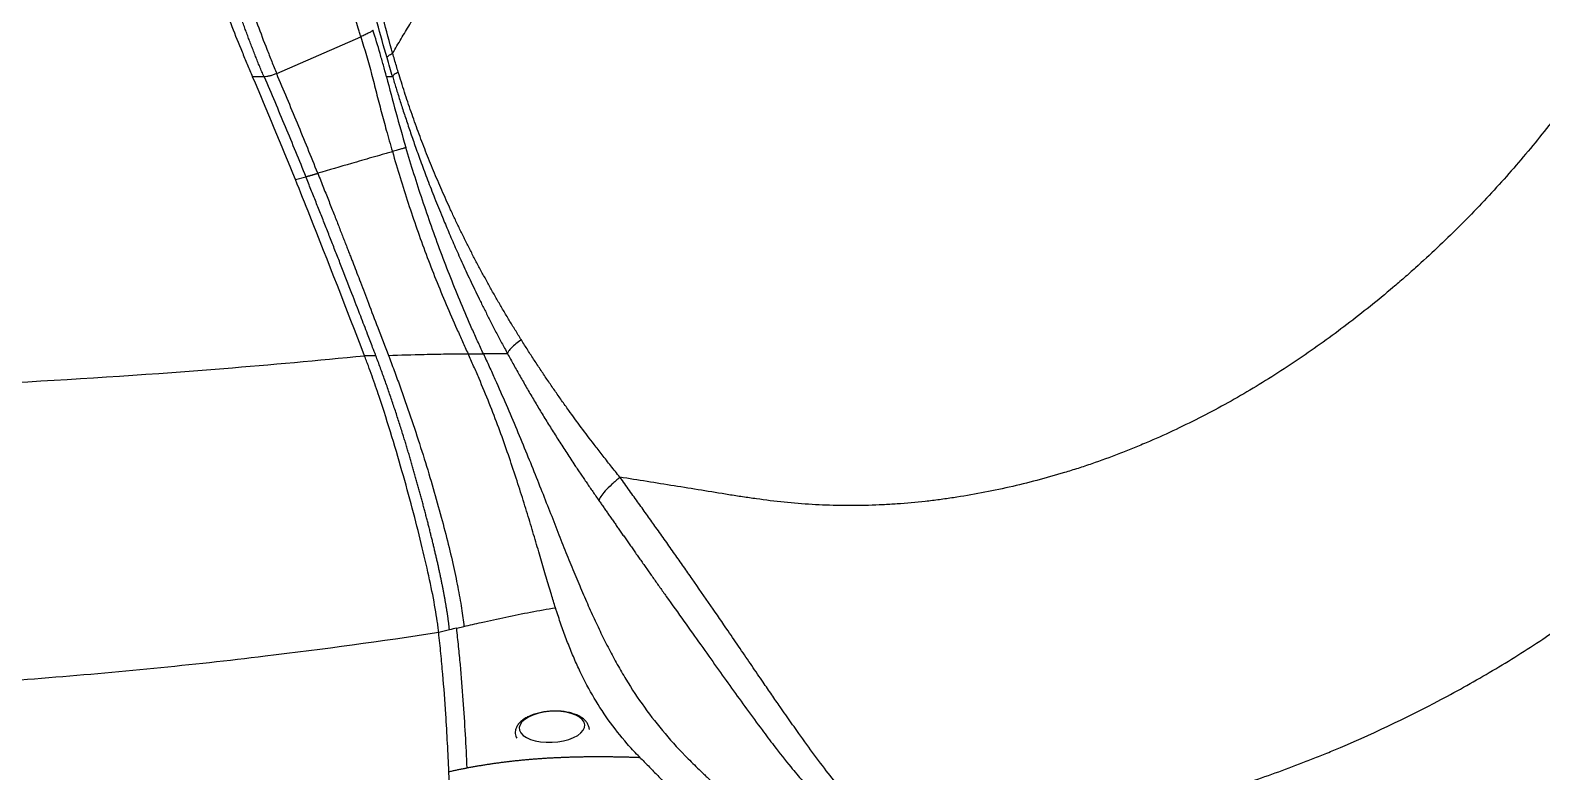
# Model space of a CAD drawing. Extents: x 398 to 508, y 623 to 782.
# Drawn here: x 468.69 to 489.03, y 658.72 to 668.69 of the extents above; entities that cross this region are included whole.
import ezdxf

# ---------------------------------------------------------------- set-up
doc = ezdxf.new("R2010")
doc.units = 0
doc.header["$MEASUREMENT"] = 0
doc.layers.add('GEOMETRY', color=2, linetype='Continuous', lineweight=25)

msp = doc.modelspace()

# ---------------------------------------------------------------- linework, layer by layer
at = {"layer": 'GEOMETRY'}
for p, q in [((472.006, 668.107), (473.138, 668.602)), ((471.836, 668.064), (471.682, 668.064)), ((472.258, 666.682), (472.398, 666.72)), ((473.34, 664.314), (473.188, 664.314)), ((475.112, 664.34), (474.787, 664.34)), ((474.428, 660.651), (474.525, 660.674)), ((475.215, 659.237), (475.215, 659.233)), ((475.215, 659.233), (475.215, 659.231))]:
    msp.add_line(p, q, dxfattribs=at)
at = {"layer": 'GEOMETRY', "flags": 128}
msp.add_lwpolyline([(475.392, 659.455), (475.343, 659.424), (475.305, 659.39), (475.281, 659.353), (475.27, 659.316), (475.274, 659.279), (475.291, 659.243), (475.322, 659.21), (475.366, 659.181), (475.42, 659.156), (475.484, 659.136), (475.556, 659.123), (475.632, 659.116), (475.711, 659.116), (475.789, 659.123), (475.866, 659.136), (475.937, 659.155), (476.001, 659.18), (476.056, 659.209), (476.099, 659.242), (476.13, 659.278), (476.148, 659.315), (476.152, 659.352), (476.141, 659.389), (476.117, 659.423), (476.079, 659.455), (476.03, 659.482), (475.97, 659.504), (475.902, 659.52), (475.828, 659.53), (475.751, 659.534), (475.672, 659.531), (475.594, 659.521), (475.52, 659.504), (475.452, 659.482), (475.392, 659.455)], dxfattribs=at)
at = {"layer": 'GEOMETRY'}
msp.add_arc((475.34, 659.242), 0.125, 183.9556, 215.1187, dxfattribs=at)
for points, knots in [([(491.437, 677.326), (491.483, 676.836), (491.531, 676.343), (491.595, 675.722), (491.608, 675.598), (491.628, 675.411), (491.638, 675.318), (491.648, 675.224), (491.653, 675.178), (491.655, 675.162), (491.658, 675.131), (491.66, 675.115), (491.685, 674.849), (491.698, 674.598), (491.7, 674.219), (491.698, 674.092), (491.692, 673.902), (491.689, 673.838), (491.682, 673.711), (491.677, 673.647), (491.663, 673.455), (491.65, 673.328), (491.628, 673.138), (491.62, 673.075), (491.603, 672.949), (491.594, 672.886), (491.544, 672.571), (491.495, 672.321), (491.38, 671.824), (491.313, 671.577), (491.199, 671.209), (491.159, 671.087), (491.095, 670.904), (491.073, 670.843), (491.028, 670.721), (491.005, 670.661), (490.933, 670.479), (490.884, 670.358), (490.805, 670.177), (490.779, 670.117), (490.725, 669.998), (490.697, 669.938), (490.557, 669.641), (490.436, 669.408), (490.244, 669.062), (490.178, 668.948), (490.042, 668.721), (489.972, 668.609), (489.828, 668.386), (489.754, 668.275), (489.605, 668.057), (489.528, 667.949), (489.295, 667.628), (489.134, 667.419), (488.801, 667.01), (488.63, 666.81), (488.276, 666.419), (488.093, 666.227), (487.718, 665.854), (487.525, 665.672), (487.277, 665.449), (487.227, 665.405), (487.126, 665.317), (487.075, 665.274), (486.923, 665.144), (486.82, 665.06), (486.51, 664.811), (486.3, 664.651), (485.873, 664.344), (485.656, 664.197), (485.214, 663.916), (484.99, 663.783), (484.532, 663.531), (484.299, 663.413), (483.943, 663.247), (483.824, 663.193), (483.642, 663.116), (483.582, 663.091), (483.46, 663.042), (483.399, 663.018), (483.217, 662.948), (483.095, 662.903), (482.911, 662.84), (482.85, 662.819), (482.727, 662.78), (482.665, 662.761), (482.481, 662.705), (482.357, 662.67), (482.11, 662.605), (481.986, 662.574), (481.613, 662.49), (481.363, 662.442), (481.049, 662.395), (480.986, 662.386), (480.86, 662.37), (480.796, 662.362), (480.607, 662.341), (480.48, 662.33), (480.289, 662.316), (480.225, 662.313), (480.098, 662.306), (480.034, 662.304), (479.842, 662.298), (479.715, 662.298), (479.334, 662.303), (479.083, 662.318), (478.709, 662.356), (478.584, 662.372), (478.399, 662.398), (478.337, 662.407), (478.213, 662.425), (478.152, 662.435), (477.967, 662.464), (477.844, 662.484), (477.599, 662.524), (477.476, 662.544), (477.11, 662.603), (476.867, 662.642), (476.624, 662.68)], [0, 0, 0, 0, 0.0625, 0.0625, 0.078125, 0.078125, 0.085938, 0.089844, 0.089844, 0.091797, 0.091797, 0.09375, 0.09375, 0.125, 0.125, 0.140625, 0.140625, 0.148438, 0.148438, 0.15625, 0.15625, 0.171875, 0.171875, 0.179688, 0.179688, 0.1875, 0.1875, 0.21875, 0.21875, 0.25, 0.25, 0.265625, 0.265625, 0.273438, 0.273438, 0.28125, 0.28125, 0.296875, 0.296875, 0.304688, 0.304688, 0.3125, 0.3125, 0.34375, 0.34375, 0.359375, 0.359375, 0.375, 0.375, 0.390625, 0.390625, 0.40625, 0.40625, 0.4375, 0.4375, 0.46875, 0.46875, 0.5, 0.5, 0.53125, 0.53125, 0.539063, 0.539063, 0.546875, 0.546875, 0.5625, 0.5625, 0.59375, 0.59375, 0.625, 0.625, 0.65625, 0.65625, 0.6875, 0.6875, 0.703125, 0.703125, 0.710938, 0.710938, 0.71875, 0.71875, 0.734375, 0.734375, 0.742188, 0.742188, 0.75, 0.75, 0.765625, 0.765625, 0.78125, 0.78125, 0.8125, 0.8125, 0.820313, 0.820313, 0.828125, 0.828125, 0.84375, 0.84375, 0.851563, 0.851563, 0.859375, 0.859375, 0.875, 0.875, 0.90625, 0.90625, 0.921875, 0.921875, 0.929688, 0.929688, 0.9375, 0.9375, 0.953125, 0.953125, 0.96875, 0.96875, 1, 1, 1, 1]), ([(480.159, 657.887), (480.418, 657.871), (480.677, 657.864), (481.002, 657.866), (481.067, 657.867), (481.197, 657.87), (481.262, 657.872), (481.457, 657.879), (481.587, 657.886), (482.232, 657.93), (482.742, 657.997), (483.498, 658.142), (483.749, 658.197), (484.06, 658.276), (484.123, 658.293), (484.247, 658.326), (484.309, 658.343), (484.495, 658.396), (484.619, 658.432), (484.992, 658.547), (485.24, 658.631), (485.611, 658.766), (485.735, 658.812), (485.921, 658.885), (485.983, 658.909), (486.106, 658.959), (486.168, 658.984), (486.72, 659.215), (487.2, 659.442), (487.786, 659.753), (487.903, 659.816), (488.134, 659.946), (488.25, 660.012), (488.479, 660.147), (488.592, 660.216), (488.818, 660.358), (488.93, 660.43), (489.485, 660.798), (489.916, 661.117), (490.437, 661.545), (490.541, 661.632), (490.745, 661.809), (490.846, 661.899), (491.145, 662.17), (491.338, 662.356), (491.904, 662.926), (492.261, 663.323), (492.934, 664.151), (493.25, 664.583), (493.618, 665.145), (493.69, 665.258), (493.797, 665.431), (493.832, 665.488), (493.901, 665.604), (493.935, 665.662), (494.037, 665.837), (494.104, 665.954), (494.234, 666.19), (494.297, 666.308), (494.483, 666.665), (494.601, 666.905), (494.77, 667.268), (494.825, 667.389), (494.905, 667.573), (494.932, 667.634), (494.983, 667.757), (495.009, 667.818), (495.236, 668.373), (495.411, 668.867), (495.598, 669.486), (495.634, 669.61), (495.685, 669.797), (495.701, 669.859), (495.734, 669.983), (495.749, 670.045), (495.826, 670.357), (495.88, 670.609), (495.972, 671.114), (496.011, 671.368), (496.058, 671.753), (496.071, 671.881), (496.089, 672.075), (496.094, 672.139), (496.104, 672.269), (496.108, 672.334), (496.142, 672.917), (496.141, 673.436), (496.105, 673.954)], [0, 0, 0, 0, 0.03125, 0.03125, 0.039063, 0.039063, 0.046875, 0.046875, 0.0625, 0.0625, 0.125, 0.125, 0.15625, 0.15625, 0.164063, 0.164063, 0.171875, 0.171875, 0.1875, 0.1875, 0.21875, 0.21875, 0.234375, 0.234375, 0.242188, 0.242188, 0.25, 0.25, 0.3125, 0.3125, 0.328125, 0.328125, 0.34375, 0.34375, 0.359375, 0.359375, 0.375, 0.375, 0.4375, 0.4375, 0.453125, 0.453125, 0.46875, 0.46875, 0.5, 0.5, 0.5625, 0.5625, 0.625, 0.625, 0.640625, 0.640625, 0.648438, 0.648438, 0.65625, 0.65625, 0.671875, 0.671875, 0.6875, 0.6875, 0.71875, 0.71875, 0.734375, 0.734375, 0.742188, 0.742188, 0.75, 0.75, 0.8125, 0.8125, 0.828125, 0.828125, 0.835938, 0.835938, 0.84375, 0.84375, 0.875, 0.875, 0.90625, 0.90625, 0.921875, 0.921875, 0.929688, 0.929688, 0.9375, 0.9375, 1, 1, 1, 1]), ([(471.836, 668.064), (471.831, 668.075), (471.821, 668.098), (471.806, 668.132), (471.792, 668.166), (471.778, 668.201), (471.763, 668.235), (471.749, 668.27), (471.735, 668.304), (471.722, 668.338), (471.708, 668.373), (471.695, 668.407), (471.681, 668.442), (471.668, 668.476), (471.655, 668.511), (471.642, 668.546), (471.629, 668.58), (471.616, 668.615), (471.603, 668.649), (471.59, 668.684), (471.578, 668.719), (471.565, 668.753), (471.553, 668.788), (471.54, 668.822), (471.528, 668.857), (471.516, 668.892), (471.504, 668.926), (471.492, 668.961), (471.48, 668.996), (471.468, 669.03), (471.456, 669.065), (471.444, 669.1), (471.432, 669.134), (471.42, 669.169), (471.408, 669.204), (471.397, 669.239), (471.385, 669.273), (471.373, 669.308), (471.362, 669.343), (471.35, 669.378), (471.339, 669.412), (471.327, 669.447), (471.316, 669.482), (471.304, 669.517), (471.293, 669.552), (471.282, 669.587), (471.271, 669.621), (471.259, 669.656), (471.248, 669.691), (471.237, 669.726), (471.226, 669.761), (471.214, 669.796), (471.203, 669.831), (471.192, 669.866), (471.181, 669.901), (471.17, 669.936), (471.159, 669.971), (471.148, 670.006), (471.137, 670.041), (471.108, 670.135), (471.06, 670.288), (470.994, 670.501), (470.928, 670.715), (470.874, 670.891), (470.831, 671.029), (470.799, 671.13), (470.768, 671.23), (470.737, 671.331), (470.706, 671.432), (470.674, 671.533), (470.644, 671.634), (470.613, 671.735), (470.582, 671.836), (470.552, 671.936), (470.522, 672.035), (470.485, 672.157), (470.441, 672.3), (470.393, 672.457), (470.349, 672.601), (470.312, 672.725), (470.283, 672.824), (470.267, 672.879), (470.258, 672.908), (470.253, 672.922), (470.249, 672.934), (470.246, 672.945), (470.242, 672.953), (470.24, 672.96), (470.238, 672.964), (470.237, 672.966)], [0, 0, 0, 0, 0.006469, 0.012937, 0.019404, 0.025872, 0.032338, 0.038805, 0.045271, 0.051738, 0.058204, 0.064671, 0.071137, 0.077603, 0.08407, 0.090537, 0.097004, 0.103471, 0.109938, 0.116405, 0.122872, 0.129339, 0.135806, 0.142273, 0.14874, 0.155207, 0.161673, 0.16814, 0.174607, 0.181074, 0.187541, 0.194008, 0.200475, 0.206941, 0.213408, 0.219875, 0.226342, 0.232809, 0.239277, 0.245744, 0.252211, 0.258678, 0.265146, 0.271613, 0.278081, 0.284548, 0.291016, 0.297483, 0.30395, 0.310418, 0.316885, 0.323352, 0.329819, 0.336286, 0.342753, 0.34922, 0.355687, 0.362154, 0.368621, 0.375088, 0.414158, 0.453228, 0.492295, 0.531363, 0.549599, 0.567829, 0.58606, 0.604294, 0.622532, 0.640771, 0.65901, 0.677245, 0.695477, 0.713705, 0.731931, 0.750156, 0.781391, 0.812623, 0.843847, 0.87505, 0.906253, 0.937491, 0.946423, 0.955353, 0.964283, 0.973211, 0.982139, 0.991068, 1, 1, 1, 1]), ([(470.383, 672.885), (470.386, 672.879), (470.393, 672.862), (470.41, 672.818), (470.432, 672.751), (470.462, 672.658), (470.499, 672.542), (470.541, 672.405), (470.588, 672.254), (470.638, 672.094), (470.69, 671.929), (470.743, 671.762), (470.796, 671.593), (470.868, 671.367), (470.958, 671.085), (471.066, 670.748), (471.176, 670.413), (471.286, 670.08), (471.398, 669.749), (471.512, 669.419), (471.628, 669.09), (471.748, 668.762), (471.852, 668.489), (471.939, 668.27), (471.983, 668.161), (472.006, 668.107)], [0, 0, 0, 0, 0.03125, 0.0625, 0.09375, 0.125, 0.15625, 0.1875, 0.21875, 0.25, 0.28125, 0.3125, 0.34375, 0.375, 0.4375, 0.5, 0.5625, 0.625, 0.6875, 0.75, 0.8125, 0.875, 0.9375, 0.96875, 1, 1, 1, 1]), ([(473.138, 668.602), (473.132, 668.621), (473.12, 668.66), (473.096, 668.739), (473.054, 668.876), (472.971, 669.151), (472.854, 669.544), (472.741, 669.937), (472.652, 670.25), (472.587, 670.484), (472.523, 670.715), (472.46, 670.942), (472.41, 671.125), (472.372, 671.264), (472.345, 671.363), (472.319, 671.456), (472.296, 671.541), (472.275, 671.617), (472.257, 671.681), (472.242, 671.733), (472.226, 671.786), (472.218, 671.808), (472.215, 671.815)], [0, 0, 0, 0, 0.015625, 0.03125, 0.0625, 0.125, 0.25, 0.375, 0.4375, 0.5, 0.5625, 0.625, 0.6875, 0.71875, 0.75, 0.78125, 0.8125, 0.84375, 0.875, 0.90625, 0.9375, 1, 1, 1, 1]), ([(473.492, 668.318), (473.446, 668.474), (473.357, 668.789), (473.253, 669.193), (473.174, 669.521), (473.117, 669.769), (473.062, 670.02), (473.008, 670.272), (472.957, 670.524), (472.908, 670.774), (472.87, 670.978), (472.841, 671.134), (472.82, 671.247), (472.8, 671.352), (472.782, 671.449), (472.766, 671.534), (472.752, 671.607), (472.74, 671.665), (472.73, 671.709), (472.722, 671.74), (472.717, 671.752), (472.715, 671.756)], [0, 0, 0, 0, 0.125, 0.25, 0.3125, 0.375, 0.4375, 0.5, 0.5625, 0.625, 0.6875, 0.71875, 0.75, 0.78125, 0.8125, 0.84375, 0.875, 0.90625, 0.9375, 0.96875, 1, 1, 1, 1]), ([(473.566, 668.38), (473.522, 668.532), (473.44, 668.841), (473.335, 669.317), (473.262, 669.724), (473.211, 670.053), (473.176, 670.301), (473.145, 670.55), (473.118, 670.797), (473.094, 671.038), (473.077, 671.228), (473.065, 671.368), (473.056, 671.463), (473.048, 671.548), (473.041, 671.62), (473.034, 671.677), (473.028, 671.721), (473.023, 671.747), (473.018, 671.761), (473.016, 671.766), (473.015, 671.769)], [0, 0, 0, 0, 0.125, 0.25, 0.375, 0.4375, 0.5, 0.5625, 0.625, 0.6875, 0.75, 0.78125, 0.8125, 0.84375, 0.875, 0.90625, 0.9375, 0.96875, 0.984375, 1, 1, 1, 1]), ([(473.566, 668.381), (473.585, 668.413), (473.624, 668.478), (473.681, 668.575), (473.739, 668.671), (473.797, 668.768), (473.856, 668.864), (473.915, 668.96), (473.974, 669.057), (474.034, 669.152), (474.094, 669.248), (474.154, 669.344), (474.215, 669.439), (474.276, 669.534), (474.337, 669.63), (474.399, 669.724), (474.461, 669.819), (474.523, 669.914), (474.586, 670.008), (474.649, 670.102), (474.712, 670.196), (474.776, 670.29), (474.84, 670.384), (474.904, 670.477), (474.969, 670.57), (475.034, 670.664), (475.1, 670.756), (475.165, 670.849), (475.231, 670.942), (475.298, 671.034), (475.364, 671.126), (475.431, 671.218), (475.476, 671.279), (475.499, 671.31)], [0, 0, 0, 0, 0.032156, 0.064316, 0.096481, 0.12865, 0.160825, 0.193006, 0.225193, 0.257387, 0.289588, 0.321796, 0.354012, 0.386254, 0.4185, 0.450749, 0.483004, 0.515262, 0.547526, 0.579796, 0.612071, 0.644353, 0.676641, 0.708937, 0.741241, 0.773552, 0.805872, 0.838204, 0.870553, 0.902906, 0.935265, 0.967629, 1, 1, 1, 1]), ([(470.629, 671.095), (470.63, 671.093), (470.634, 671.077), (470.646, 671.032), (470.673, 670.932), (470.729, 670.732), (470.812, 670.446), (470.954, 669.989), (471.108, 669.533), (471.273, 669.078), (471.403, 668.739), (471.516, 668.456), (471.598, 668.26), (471.645, 668.148), (471.669, 668.092), (471.682, 668.064)], [0, 0, 0, 0, 0.0011175, 0.00893, 0.024555, 0.055805, 0.118305, 0.180805, 0.305805, 0.368305, 0.430805, 0.493305, 0.524555, 0.54018, 0.555805, 0.555805, 0.555805, 0.555805]), ([(473.301, 668.689), (473.298, 668.686), (473.293, 668.681), (473.275, 668.669), (473.263, 668.662), (473.233, 668.646), (473.216, 668.638), (473.179, 668.62), (473.159, 668.61), (473.138, 668.602)], [0, 0, 0, 0, 0.25, 0.25, 0.5, 0.5, 0.75, 0.75, 1, 1, 1, 1]), ([(473.483, 668.064), (473.469, 668.116), (473.456, 668.169), (473.427, 668.273), (473.383, 668.43), (473.335, 668.586), (473.301, 668.689)], [0, 0, 0, 0, 0.25, 0.25, 0.5, 1, 1, 1, 1]), ([(473.138, 668.602), (473.19, 668.435), (473.263, 668.184), (473.347, 667.848), (473.413, 667.596), (473.484, 667.333), (473.535, 667.154), (473.563, 667.057)], [0, 0, 0, 0, 0.125, 0.1875, 0.25, 0.3125, 0.3851977, 0.3851977, 0.3851977, 0.3851977]), ([(473.492, 668.318), (473.492, 668.323), (473.494, 668.327), (473.501, 668.338), (473.507, 668.343), (473.52, 668.354), (473.528, 668.36), (473.546, 668.37), (473.556, 668.376), (473.566, 668.38)], [0, 0, 0, 0, 0.25, 0.25, 0.5, 0.5, 0.75, 0.75, 1, 1, 1, 1]), ([(473.567, 668.064), (473.554, 668.106), (473.542, 668.148), (473.517, 668.232), (473.505, 668.275), (473.492, 668.318)], [0, 0, 0, 0, 0.5, 0.5, 1, 1, 1, 1]), ([(473.642, 668.125), (473.633, 668.154), (473.616, 668.21), (473.591, 668.295), (473.575, 668.352), (473.566, 668.38)], [0, 0, 0, 0, 0.333241, 0.666574, 1, 1, 1, 1]), ([(472.559, 666.766), (472.469, 666.991), (472.378, 667.215), (472.239, 667.55), (472.193, 667.661), (472.1, 667.884), (472.053, 667.995), (472.006, 668.107)], [0, 0, 0, 0, 0.5, 0.5, 0.75, 0.75, 1, 1, 1, 1]), ([(473.642, 668.125), (473.631, 668.12), (473.621, 668.115), (473.603, 668.104), (473.595, 668.099), (473.581, 668.088), (473.576, 668.083), (473.569, 668.072), (473.567, 668.068), (473.567, 668.064)], [0, 0, 0, 0, 0.25, 0.25, 0.5, 0.5, 0.75, 0.75, 1, 1, 1, 1]), ([(475.298, 664.526), (475.284, 664.548), (475.256, 664.592), (475.216, 664.658), (475.175, 664.724), (475.135, 664.79), (475.095, 664.857), (475.056, 664.923), (475.017, 664.99), (474.978, 665.056), (474.94, 665.123), (474.902, 665.19), (474.865, 665.257), (474.827, 665.325), (474.791, 665.392), (474.754, 665.459), (474.718, 665.527), (474.682, 665.594), (474.647, 665.662), (474.612, 665.73), (474.578, 665.798), (474.543, 665.866), (474.51, 665.934), (474.476, 666.002), (474.443, 666.071), (474.41, 666.139), (474.378, 666.208), (474.337, 666.297), (474.287, 666.406), (474.229, 666.537), (474.172, 666.668), (474.117, 666.799), (474.063, 666.931), (474.01, 667.062), (473.959, 667.194), (473.91, 667.326), (473.862, 667.459), (473.815, 667.592), (473.769, 667.725), (473.725, 667.858), (473.683, 667.991), (473.656, 668.081), (473.642, 668.125)], [0, 0, 0, 0, 0.0193896, 0.0387622, 0.0581183, 0.0774581, 0.0967819, 0.1160901, 0.1353831, 0.1546606, 0.1739229, 0.1931702, 0.2124029, 0.2316214, 0.2508259, 0.2700168, 0.2891944, 0.3083591, 0.3275112, 0.3466511, 0.365779, 0.3848954, 0.4040006, 0.4230949, 0.4421786, 0.4612522, 0.4803159, 0.4993701, 0.5354316, 0.5714373, 0.6073893, 0.6432917, 0.6791479, 0.7149572, 0.7507212, 0.786442, 0.8221221, 0.8577639, 0.8933701, 0.9289431, 0.9644855, 1, 1, 1, 1]), ([(471.836, 668.064), (471.884, 667.953), (471.932, 667.841), (472.027, 667.618), (472.074, 667.506), (472.214, 667.17), (472.306, 666.945), (472.398, 666.72)], [0, 0, 0, 0, 0.25, 0.25, 0.5, 0.5, 1, 1, 1, 1]), ([(473.567, 668.064), (473.563, 668.064), (473.55, 668.064), (473.534, 668.064), (473.519, 668.064), (473.507, 668.064), (473.497, 668.064), (473.489, 668.064), (473.485, 668.064), (473.483, 668.064)], [0, 0, 0, 0, 0.1346533, 0.3846533, 0.5096533, 0.6346533, 0.7596533, 0.8221533, 0.8846533, 0.8846533, 0.8846533, 0.8846533]), ([(473.567, 668.064), (473.574, 668.039), (473.589, 667.988), (473.613, 667.911), (473.637, 667.832), (473.663, 667.75), (473.689, 667.666), (473.717, 667.58), (473.746, 667.492), (473.777, 667.401), (473.808, 667.308), (473.841, 667.213), (473.888, 667.078), (473.953, 666.9), (474.038, 666.672), (474.132, 666.429), (474.213, 666.231), (474.276, 666.08), (474.318, 665.98), (474.363, 665.876), (474.41, 665.769), (474.459, 665.657), (474.512, 665.542), (474.566, 665.423), (474.624, 665.3), (474.684, 665.173), (474.748, 665.043), (474.814, 664.909), (474.884, 664.772), (474.957, 664.631), (475.033, 664.486), (475.086, 664.389), (475.112, 664.34)], [0, 0, 0, 0, 0.019659, 0.039934, 0.060824, 0.082329, 0.104447, 0.127178, 0.150522, 0.174477, 0.199043, 0.224219, 0.250004, 0.305939, 0.366251, 0.43093, 0.499965, 0.52559, 0.552319, 0.580153, 0.609089, 0.639127, 0.670268, 0.702509, 0.73585, 0.770291, 0.805831, 0.84247, 0.880206, 0.919041, 0.958972, 1, 1, 1, 1]), ([(473.563, 667.057), (473.552, 667.054), (473.529, 667.047), (473.483, 667.034), (473.402, 667.011), (473.241, 666.964), (472.952, 666.88), (472.71, 666.81), (472.559, 666.766)], [0.0909042, 0.0909042, 0.0909042, 0.0909042, 0.1221542, 0.1534042, 0.2159042, 0.3409042, 0.5909042, 1, 1, 1, 1]), ([(473.744, 667.112), (473.743, 667.112), (473.738, 667.11), (473.725, 667.106), (473.707, 667.1), (473.677, 667.091), (473.629, 667.077), (473.585, 667.064), (473.563, 667.057)], [0, 0, 0, 0, 0.125, 0.25, 0.375, 0.5, 0.75, 1, 1, 1, 1]), ([(473.563, 667.057), (473.597, 666.941), (473.666, 666.709), (473.775, 666.363), (473.892, 666.018), (474.015, 665.677), (474.147, 665.338), (474.286, 665.003), (474.407, 664.726), (474.493, 664.532), (474.543, 664.422), (474.568, 664.367), (474.581, 664.34)], [0, 0, 0, 0, 0.125, 0.25, 0.375, 0.5, 0.625, 0.75, 0.875, 0.9375, 0.96875, 1, 1, 1, 1]), ([(474.787, 664.34), (474.774, 664.368), (474.748, 664.424), (474.697, 664.536), (474.608, 664.733), (474.487, 665.017), (474.347, 665.36), (474.214, 665.706), (474.087, 666.054), (473.967, 666.405), (473.852, 666.757), (473.78, 666.994), (473.744, 667.112)], [0, 0, 0, 0, 0.03125, 0.0625, 0.125, 0.25, 0.375, 0.5, 0.625, 0.75, 0.875, 1, 1, 1, 1]), ([(473.188, 664.314), (472.944, 664.943), (472.639, 665.734), (472.323, 666.521), (472.258, 666.682)], [0.3711649, 0.3711649, 0.3711649, 0.3711649, 0.8711649, 1, 1, 1, 1]), ([(472.398, 666.72), (472.399, 666.72), (472.403, 666.721), (472.409, 666.723), (472.415, 666.725), (472.421, 666.726), (472.428, 666.728), (472.435, 666.73), (472.442, 666.732), (472.45, 666.734), (472.457, 666.736), (472.465, 666.739), (472.473, 666.741), (472.482, 666.743), (472.49, 666.746), (472.499, 666.748), (472.507, 666.751), (472.516, 666.753), (472.525, 666.756), (472.533, 666.758), (472.542, 666.761), (472.551, 666.763), (472.556, 666.765), (472.559, 666.766)], [0, 0, 0, 0, 0.046063, 0.09259, 0.139534, 0.186845, 0.234476, 0.282377, 0.3305, 0.378796, 0.427215, 0.475709, 0.524229, 0.572726, 0.621149, 0.669451, 0.717581, 0.765491, 0.81313, 0.860451, 0.907402, 0.953935, 1, 1, 1, 1]), ([(473.34, 664.314), (473.326, 664.351), (473.289, 664.448), (473.221, 664.624), (473.128, 664.865), (473.01, 665.171), (472.9, 665.453), (472.807, 665.691), (472.739, 665.863), (472.672, 666.035), (472.604, 666.206), (472.535, 666.378), (472.467, 666.549), (472.421, 666.663), (472.398, 666.72)], [0, 0, 0, 0, 0.0463831, 0.1195694, 0.2195647, 0.3463739, 0.4999996, 0.5714262, 0.6428539, 0.7142825, 0.7857119, 0.8571418, 0.9285715, 1, 1, 1, 1]), ([(472.559, 666.766), (472.572, 666.733), (472.599, 666.667), (472.637, 666.57), (472.674, 666.477), (472.71, 666.386), (472.744, 666.299), (472.778, 666.215), (472.81, 666.134), (472.84, 666.056), (472.869, 665.981), (472.898, 665.909), (472.924, 665.841), (472.95, 665.775), (472.974, 665.713), (472.997, 665.654), (473.019, 665.598), (473.064, 665.482), (473.138, 665.289), (473.247, 665.005), (473.372, 664.676), (473.462, 664.442), (473.509, 664.318)], [0, 0, 0, 0, 0.040906, 0.080528, 0.118868, 0.155921, 0.191689, 0.22617, 0.259362, 0.291266, 0.321879, 0.351202, 0.379233, 0.405972, 0.431419, 0.455573, 0.478433, 0.499999, 0.597845, 0.713817, 0.847884, 1, 1, 1, 1]), ([(475.298, 664.526), (475.272, 664.508), (475.247, 664.49), (475.202, 664.454), (475.182, 664.436), (475.149, 664.403), (475.136, 664.388), (475.118, 664.361), (475.114, 664.349), (475.112, 664.34)], [0, 0, 0, 0, 0.25, 0.25, 0.5, 0.5, 0.75, 0.75, 1, 1, 1, 1]), ([(476.624, 662.68), (476.604, 662.705), (476.563, 662.756), (476.502, 662.832), (476.443, 662.907), (476.386, 662.979), (476.33, 663.051), (476.236, 663.173), (476.103, 663.349), (475.958, 663.546), (475.84, 663.712), (475.746, 663.846), (475.654, 663.98), (475.563, 664.115), (475.473, 664.251), (475.385, 664.388), (475.327, 664.48), (475.298, 664.526)], [0, 0, 0, 0, 0.043422, 0.08589, 0.127405, 0.167965, 0.207571, 0.246221, 0.372013, 0.497014, 0.568838, 0.640665, 0.7125, 0.784346, 0.856208, 0.928091, 1, 1, 1, 1]), ([(454.547, 664.112), (455.364, 664.049), (457.128, 663.935), (459.87, 663.827), (462.749, 663.79), (465.628, 663.829), (468.487, 663.942), (471.008, 664.111), (472.562, 664.251), (473.188, 664.314)], [0.0392912, 0.0392912, 0.0392912, 0.0392912, 0.1488987, 0.2738987, 0.3988987, 0.5238987, 0.6488987, 0.7738987, 0.8596075, 0.8596075, 0.8596075, 0.8596075]), ([(474.186, 660.591), (474.184, 660.615), (474.178, 660.665), (474.163, 660.771), (474.131, 660.97), (474.068, 661.293), (473.969, 661.726), (473.85, 662.196), (473.713, 662.697), (473.559, 663.222), (473.416, 663.674), (473.306, 663.994), (473.248, 664.154), (473.218, 664.234), (473.203, 664.274), (473.194, 664.297), (473.19, 664.308), (473.188, 664.314)], [0, 0, 0, 0, 0.03125, 0.0625, 0.125, 0.25, 0.375, 0.5, 0.625, 0.75, 0.875, 0.9375, 0.96875, 0.984375, 0.992188, 0.996094, 1, 1, 1, 1]), ([(474.331, 660.628), (474.33, 660.634), (474.329, 660.646), (474.327, 660.664), (474.325, 660.683), (474.323, 660.702), (474.32, 660.721), (474.318, 660.74), (474.315, 660.76), (474.313, 660.779), (474.31, 660.8), (474.307, 660.82), (474.304, 660.841), (474.301, 660.861), (474.297, 660.883), (474.294, 660.904), (474.29, 660.926), (474.287, 660.947), (474.283, 660.969), (474.279, 660.992), (474.275, 661.014), (474.271, 661.037), (474.267, 661.06), (474.263, 661.083), (474.258, 661.107), (474.254, 661.131), (474.249, 661.155), (474.245, 661.179), (474.24, 661.203), (474.235, 661.228), (474.23, 661.252), (474.225, 661.277), (474.22, 661.302), (474.215, 661.328), (474.209, 661.353), (474.204, 661.379), (474.198, 661.405), (474.192, 661.431), (474.187, 661.457), (474.181, 661.484), (474.175, 661.51), (474.169, 661.537), (474.163, 661.564), (474.156, 661.591), (474.15, 661.618), (474.144, 661.646), (474.137, 661.673), (474.131, 661.701), (474.124, 661.729), (474.117, 661.757), (474.111, 661.786), (474.104, 661.814), (474.097, 661.843), (474.09, 661.871), (474.082, 661.9), (474.075, 661.929), (474.068, 661.958), (474.061, 661.987), (474.053, 662.017), (474.046, 662.046), (474.038, 662.076), (474.03, 662.106), (474.023, 662.136), (474.015, 662.166), (474.007, 662.196), (473.999, 662.226), (473.991, 662.257), (473.983, 662.287), (473.975, 662.318), (473.966, 662.349), (473.958, 662.38), (473.95, 662.411), (473.941, 662.442), (473.933, 662.473), (473.924, 662.504), (473.916, 662.536), (473.907, 662.567), (473.898, 662.599), (473.889, 662.63), (473.88, 662.662), (473.871, 662.694), (473.862, 662.726), (473.853, 662.758), (473.844, 662.79), (473.835, 662.822), (473.825, 662.854), (473.816, 662.887), (473.806, 662.919), (473.797, 662.952), (473.787, 662.984), (473.777, 663.017), (473.767, 663.049), (473.758, 663.082), (473.748, 663.115), (473.738, 663.148), (473.728, 663.181), (473.717, 663.213), (473.702, 663.263), (473.682, 663.328), (473.656, 663.409), (473.629, 663.491), (473.603, 663.573), (473.575, 663.655), (473.547, 663.738), (473.519, 663.82), (473.491, 663.902), (473.461, 663.985), (473.432, 664.067), (473.402, 664.15), (473.371, 664.232), (473.35, 664.287), (473.34, 664.314)], [0, 0, 0, 0, 0.007812, 0.015623, 0.023435, 0.031247, 0.039059, 0.046872, 0.054684, 0.062496, 0.070309, 0.078122, 0.085934, 0.093747, 0.10156, 0.109372, 0.117185, 0.124998, 0.13281, 0.140623, 0.148435, 0.156248, 0.164061, 0.171873, 0.179686, 0.187499, 0.195312, 0.203125, 0.210938, 0.218752, 0.226565, 0.234378, 0.242191, 0.250003, 0.257816, 0.265628, 0.27344, 0.281252, 0.289064, 0.296876, 0.304688, 0.3125, 0.320312, 0.328125, 0.335937, 0.343749, 0.351561, 0.359374, 0.367186, 0.374999, 0.382811, 0.390623, 0.398435, 0.406248, 0.41406, 0.421873, 0.429685, 0.437498, 0.445311, 0.453124, 0.460937, 0.46875, 0.476564, 0.484377, 0.492191, 0.500004, 0.507818, 0.515631, 0.523445, 0.531258, 0.539071, 0.546885, 0.554698, 0.562511, 0.570324, 0.578137, 0.58595, 0.593763, 0.601576, 0.609388, 0.617201, 0.625014, 0.632826, 0.640638, 0.64845, 0.656262, 0.664074, 0.671886, 0.679698, 0.68751, 0.695321, 0.703133, 0.710945, 0.718757, 0.726568, 0.73438, 0.742192, 0.750004, 0.769233, 0.788462, 0.807692, 0.826922, 0.846152, 0.865382, 0.884613, 0.903844, 0.923076, 0.942307, 0.961539, 0.98077, 1, 1, 1, 1]), ([(473.509, 664.318), (473.67, 664.323), (473.929, 664.331), (474.237, 664.337), (474.409, 664.339), (474.495, 664.339), (474.544, 664.34), (474.569, 664.34), (474.581, 664.34)], [0.0897855, 0.0897855, 0.0897855, 0.0897855, 0.5, 0.75, 0.875, 0.9375, 0.96875, 1, 1, 1, 1]), ([(473.509, 664.318), (473.515, 664.303), (473.534, 664.253), (473.566, 664.169), (473.618, 664.03), (473.706, 663.786), (473.827, 663.44), (473.961, 663.029), (474.085, 662.626), (474.196, 662.237), (474.295, 661.865), (474.378, 661.517), (474.445, 661.198), (474.487, 660.96), (474.512, 660.789), (474.521, 660.711), (474.525, 660.674)], [0, 0, 0, 0, 0.0067166, 0.0223416, 0.0379666, 0.0692166, 0.1317166, 0.1942166, 0.2567166, 0.3192166, 0.3817166, 0.4442166, 0.5067166, 0.5692166, 0.6004666, 0.6317166, 0.6317166, 0.6317166, 0.6317166]), ([(474.581, 664.34), (474.593, 664.34), (474.616, 664.34), (474.651, 664.34), (474.678, 664.34), (474.699, 664.34), (474.718, 664.34), (474.736, 664.34), (474.751, 664.34), (474.761, 664.34), (474.77, 664.34), (474.777, 664.34), (474.782, 664.34), (474.785, 664.34), (474.786, 664.34), (474.787, 664.34), (474.787, 664.34)], [0, 0, 0, 0, 0.125, 0.25, 0.375, 0.4375, 0.5, 0.625, 0.6875, 0.75, 0.8125, 0.875, 0.9375, 0.96875, 0.984375, 1, 1, 1, 1]), ([(475.757, 660.925), (475.739, 660.983), (475.698, 661.115), (475.633, 661.333), (475.561, 661.58), (475.484, 661.841), (475.402, 662.116), (475.313, 662.404), (475.216, 662.706), (475.111, 663.019), (474.995, 663.343), (474.868, 663.673), (474.753, 663.951), (474.669, 664.146), (474.619, 664.257), (474.594, 664.312), (474.581, 664.34)], [0.8154607, 0.8154607, 0.8154607, 0.8154607, 0.828125, 0.84375, 0.859375, 0.875, 0.890625, 0.90625, 0.921875, 0.9375, 0.953125, 0.96875, 0.984375, 0.9921875, 0.9960938, 1, 1, 1, 1]), ([(474.787, 664.34), (474.8, 664.311), (474.827, 664.254), (474.879, 664.14), (474.969, 663.941), (475.094, 663.657), (475.236, 663.321), (475.372, 662.994), (475.499, 662.678), (475.62, 662.373), (475.735, 662.081), (475.845, 661.802), (475.952, 661.536), (476.057, 661.282), (476.16, 661.039), (476.264, 660.806), (476.369, 660.582), (476.477, 660.368), (476.588, 660.161), (476.742, 659.896), (476.949, 659.583), (477.227, 659.23), (477.458, 658.977), (477.625, 658.812), (477.685, 658.754), (477.717, 658.723), (477.72, 658.72)], [0.6397968, 0.6397968, 0.6397968, 0.6397968, 0.643703, 0.6476093, 0.6554218, 0.6710468, 0.6866718, 0.7022968, 0.7179218, 0.7335468, 0.7491718, 0.7647968, 0.7804218, 0.7960468, 0.8116718, 0.8272968, 0.8429218, 0.8585468, 0.8741718, 0.8897968, 0.9210468, 0.9522968, 0.9835468, 0.9913593, 0.9991718, 1, 1, 1, 1]), ([(475.112, 664.34), (475.126, 664.315), (475.154, 664.265), (475.195, 664.189), (475.238, 664.113), (475.281, 664.037), (475.325, 663.96), (475.369, 663.883), (475.414, 663.805), (475.46, 663.727), (475.507, 663.649), (475.554, 663.57), (475.602, 663.49), (475.651, 663.411), (475.718, 663.304), (475.803, 663.169), (475.909, 663.005), (475.994, 662.875), (476.058, 662.78), (476.098, 662.721), (476.138, 662.663), (476.178, 662.604), (476.218, 662.545), (476.259, 662.486), (476.3, 662.426), (476.327, 662.386), (476.341, 662.367)], [0, 0, 0, 0, 0.036863, 0.074035, 0.111515, 0.149304, 0.187401, 0.225805, 0.264518, 0.303537, 0.342863, 0.382496, 0.422436, 0.462682, 0.503236, 0.584273, 0.668223, 0.755082, 0.785215, 0.815473, 0.845868, 0.876401, 0.907078, 0.9379, 0.968873, 1, 1, 1, 1]), ([(476.624, 662.68), (476.586, 662.648), (476.549, 662.616), (476.482, 662.554), (476.452, 662.524), (476.402, 662.468), (476.382, 662.443), (476.353, 662.399), (476.344, 662.381), (476.341, 662.367)], [0, 0, 0, 0, 0.25, 0.25, 0.5, 0.5, 0.75, 0.75, 1, 1, 1, 1]), ([(480.159, 657.887), (480.154, 657.891), (480.143, 657.9), (480.127, 657.914), (480.111, 657.929), (480.094, 657.944), (480.077, 657.959), (480.06, 657.975), (480.042, 657.992), (480.025, 658.009), (480.006, 658.027), (479.965, 658.067), (479.901, 658.134), (479.781, 658.265), (479.625, 658.448), (479.426, 658.699), (479.22, 658.974), (479.052, 659.207), (478.929, 659.379), (478.855, 659.485), (478.768, 659.61), (478.667, 659.755), (478.54, 659.94), (478.398, 660.147), (478.241, 660.378), (478.058, 660.646), (477.843, 660.958), (477.643, 661.247), (477.48, 661.48), (477.361, 661.65), (477.236, 661.825), (477.133, 661.97), (477.052, 662.083), (476.995, 662.164), (476.936, 662.246), (476.876, 662.33), (476.814, 662.415), (476.752, 662.502), (476.689, 662.59), (476.646, 662.65), (476.624, 662.68)], [0, 0, 0, 0, 0.006142, 0.0123508, 0.0186265, 0.0249692, 0.0313791, 0.0378563, 0.0444008, 0.0510129, 0.0576925, 0.0644398, 0.0960486, 0.1269641, 0.1903859, 0.2523716, 0.3163935, 0.3785082, 0.4000608, 0.4211465, 0.441768, 0.473404, 0.5049488, 0.5462606, 0.5881428, 0.630646, 0.6905921, 0.7549125, 0.7840617, 0.8142617, 0.8455236, 0.8778544, 0.8920328, 0.9065216, 0.9213212, 0.9364321, 0.951855, 0.9675903, 0.9836385, 1, 1, 1, 1]), ([(476.341, 662.367), (476.352, 662.351), (476.373, 662.321), (476.406, 662.274), (476.439, 662.227), (476.472, 662.179), (476.506, 662.13), (476.541, 662.081), (476.576, 662.031), (476.611, 661.98), (476.647, 661.929), (476.684, 661.877), (476.721, 661.824), (476.759, 661.77), (476.797, 661.716), (476.835, 661.661), (476.874, 661.606), (476.914, 661.55), (476.954, 661.493), (476.995, 661.435), (477.036, 661.377), (477.077, 661.318), (477.12, 661.259), (477.162, 661.199), (477.205, 661.138), (477.313, 660.986), (477.483, 660.747), (477.709, 660.43), (477.923, 660.129), (478.129, 659.841), (478.333, 659.558), (478.522, 659.301), (478.721, 659.038), (478.903, 658.808), (479.071, 658.607), (479.194, 658.469), (479.297, 658.36), (479.387, 658.268), (479.463, 658.196), (479.522, 658.143), (479.567, 658.105), (479.614, 658.065), (479.645, 658.04), (479.663, 658.026)], [0, 0, 0, 0, 0.0090608, 0.0182535, 0.0275781, 0.0370347, 0.0466235, 0.0563447, 0.0661983, 0.0761846, 0.0863035, 0.0965552, 0.1069399, 0.1174577, 0.1281087, 0.1388932, 0.1498113, 0.1608631, 0.1720487, 0.1833683, 0.194822, 0.20641, 0.2181326, 0.2299897, 0.2419813, 0.2541076, 0.3202335, 0.3838901, 0.4450586, 0.50373, 0.5636321, 0.6270403, 0.6769522, 0.7498186, 0.8019806, 0.8430845, 0.8731278, 0.9058283, 0.9355346, 0.9511571, 0.9667556, 0.9812249, 1, 1, 1, 1]), ([(474.525, 660.674), (474.603, 660.692), (474.791, 660.735), (475.09, 660.801), (475.422, 660.868), (475.645, 660.907), (475.757, 660.925)], [0, 0, 0, 0, 0.176454, 0.426454, 0.676454, 0.926454, 0.926454, 0.926454, 0.926454]), ([(476.894, 658.912), (476.891, 658.915), (476.883, 658.923), (476.849, 658.958), (476.794, 659.016), (476.652, 659.174), (476.461, 659.415), (476.248, 659.751), (476.096, 660.045), (475.987, 660.291), (475.911, 660.481), (475.838, 660.678), (475.789, 660.827), (475.762, 660.911), (475.757, 660.925)], [0.6380187, 0.6380187, 0.6380187, 0.6380187, 0.6386719, 0.640625, 0.6484375, 0.65625, 0.6875, 0.71875, 0.75, 0.765625, 0.78125, 0.796875, 0.8125, 0.8154607, 0.8154607, 0.8154607, 0.8154607]), ([(474.186, 660.591), (473.415, 660.473), (471.652, 660.232), (468.851, 659.955), (465.797, 659.775), (462.723, 659.715), (459.648, 659.775), (456.925, 659.936), (455.239, 660.091), (454.564, 660.163)], [0.0260576, 0.0260576, 0.0260576, 0.0260576, 0.125, 0.25, 0.375, 0.5, 0.625, 0.75, 0.8345058, 0.8345058, 0.8345058, 0.8345058]), ([(474.322, 658.722), (474.312, 658.972), (474.29, 659.402), (474.25, 659.941), (474.22, 660.263), (474.201, 660.45), (474.191, 660.544), (474.186, 660.591)], [0.7812909, 0.7812909, 0.7812909, 0.7812909, 0.875, 0.9375, 0.96875, 0.984375, 1, 1, 1, 1]), ([(474.568, 658.773), (474.556, 659.067), (474.539, 659.37), (474.505, 659.841), (474.492, 660), (474.47, 660.242), (474.462, 660.323), (474.45, 660.445), (474.445, 660.486), (474.437, 660.568), (474.433, 660.61), (474.428, 660.651)], [0, 0, 0, 0, 0.5, 0.5, 0.75, 0.75, 0.875, 0.875, 0.9375, 0.9375, 1, 1, 1, 1]), ([(476.213, 659.288), (476.213, 659.289), (476.214, 659.306), (476.204, 659.337), (476.184, 659.379), (476.152, 659.416), (476.111, 659.449), (476.059, 659.478), (475.997, 659.502), (475.928, 659.52), (475.854, 659.532), (475.777, 659.537), (475.699, 659.536), (475.621, 659.529), (475.545, 659.515), (475.473, 659.496), (475.416, 659.474), (475.384, 659.458), (475.372, 659.452)], [0, 0, 0, 0, 0.005484, 0.065167, 0.124178, 0.185289, 0.250631, 0.320265, 0.39211, 0.463795, 0.534804, 0.605262, 0.675408, 0.745488, 0.815704, 0.886275, 0.957499, 1, 1, 1, 1]), ([(475.372, 659.452), (475.362, 659.447), (475.333, 659.43), (475.292, 659.399), (475.255, 659.36), (475.23, 659.318), (475.216, 659.277), (475.216, 659.25), (475.216, 659.239)], [0, 0, 0, 0, 0.110863, 0.325196, 0.517596, 0.697044, 0.866144, 1, 1, 1, 1]), ([(474.568, 658.773), (474.584, 658.777), (474.618, 658.783), (474.668, 658.792), (474.718, 658.8), (474.768, 658.809), (474.818, 658.817), (474.868, 658.824), (474.918, 658.832), (474.968, 658.839), (475.019, 658.846), (475.069, 658.852), (475.119, 658.858), (475.17, 658.864), (475.22, 658.87), (475.271, 658.875), (475.321, 658.88), (475.372, 658.884), (475.422, 658.889), (475.473, 658.893), (475.523, 658.897), (475.574, 658.9), (475.625, 658.904), (475.675, 658.907), (475.726, 658.909), (475.777, 658.912), (475.827, 658.914), (475.878, 658.916), (475.929, 658.918), (475.979, 658.92), (476.03, 658.921), (476.081, 658.922), (476.132, 658.923), (476.182, 658.924), (476.233, 658.924), (476.284, 658.925), (476.335, 658.925), (476.385, 658.925), (476.436, 658.924), (476.487, 658.924), (476.538, 658.923), (476.588, 658.922), (476.639, 658.921), (476.69, 658.92), (476.74, 658.919), (476.791, 658.917), (476.842, 658.916), (476.876, 658.914), (476.893, 658.914)], [0, 0, 0, 0, 0.021737, 0.043475, 0.065213, 0.086951, 0.10869, 0.13043, 0.15217, 0.17391, 0.195651, 0.217392, 0.239134, 0.260875, 0.282615, 0.304356, 0.326095, 0.347833, 0.369571, 0.391308, 0.413045, 0.434782, 0.456519, 0.478257, 0.499994, 0.521733, 0.543471, 0.565211, 0.586951, 0.608691, 0.630431, 0.652172, 0.673913, 0.695654, 0.717395, 0.739135, 0.760875, 0.782614, 0.804352, 0.826091, 0.847829, 0.869567, 0.891306, 0.913044, 0.934783, 0.956522, 0.978261, 1, 1, 1, 1]), ([(476.893, 658.914), (476.912, 658.894), (476.95, 658.856), (477.007, 658.798), (477.063, 658.74), (477.12, 658.682), (477.176, 658.625), (477.231, 658.567), (477.286, 658.51), (477.341, 658.453), (477.395, 658.396), (477.449, 658.339), (477.503, 658.282), (477.556, 658.226), (477.609, 658.17), (477.661, 658.113), (477.713, 658.058), (477.764, 658.002), (477.815, 657.946), (477.865, 657.891), (477.915, 657.836), (477.965, 657.781), (478.014, 657.727), (478.062, 657.673), (478.11, 657.619), (478.158, 657.565), (478.205, 657.511), (478.251, 657.458), (478.297, 657.405), (478.343, 657.353), (478.481, 657.192), (478.703, 656.928), (478.987, 656.575), (479.246, 656.241), (479.423, 656.006), (479.533, 655.856), (479.586, 655.784), (479.638, 655.713), (479.688, 655.643), (479.737, 655.574), (479.785, 655.507), (479.832, 655.441), (479.878, 655.376), (479.923, 655.313), (479.966, 655.251), (479.995, 655.21), (480.009, 655.19)], [0, 0, 0, 0, 0.012929, 0.025859, 0.038789, 0.05172, 0.064651, 0.077582, 0.090514, 0.103446, 0.116378, 0.129309, 0.14224, 0.155172, 0.168102, 0.181033, 0.193964, 0.206895, 0.219826, 0.232758, 0.24569, 0.258623, 0.271555, 0.284488, 0.297421, 0.310353, 0.323284, 0.336214, 0.349143, 0.362073, 0.375002, 0.468744, 0.562513, 0.656237, 0.749994, 0.77272, 0.795447, 0.818175, 0.840904, 0.863633, 0.886362, 0.90909, 0.931817, 0.954545, 0.977273, 1, 1, 1, 1]), ([(474, 654.252), (474.044, 654.41), (474.11, 654.647), (474.186, 654.995), (474.235, 655.279), (474.274, 655.59), (474.301, 655.929), (474.319, 656.295), (474.333, 656.684), (474.342, 657.097), (474.347, 657.678), (474.34, 658.226), (474.326, 658.639), (474.322, 658.722)], [0, 0, 0, 0, 0.125, 0.1875, 0.25, 0.3125, 0.375, 0.4375, 0.5, 0.5625, 0.625, 0.75, 0.7812909, 0.7812909, 0.7812909, 0.7812909]), ([(474.322, 658.722), (474.339, 658.726), (474.371, 658.733), (474.42, 658.744), (474.469, 658.754), (474.519, 658.764), (474.551, 658.77), (474.568, 658.773)], [0, 0, 0, 0, 0.2000046, 0.4000051, 0.6000033, 0.8000011, 1, 1, 1, 1]), ([(477.72, 658.72), (477.724, 658.717), (477.736, 658.706), (477.761, 658.681), (477.797, 658.647), (477.84, 658.606), (477.983, 658.469), (478.222, 658.238), (478.547, 657.917), (478.858, 657.603), (479.156, 657.297), (479.439, 657), (479.663, 656.76), (479.835, 656.573), (480.002, 656.39), (480.202, 656.166), (480.391, 655.952), (480.536, 655.785), (480.642, 655.663), (480.745, 655.543), (480.845, 655.426), (480.924, 655.333), (480.97, 655.279), (480.984, 655.263)], [0.2586846, 0.2586846, 0.2586846, 0.2586846, 0.2598095, 0.2617626, 0.2656689, 0.2695751, 0.2734814, 0.3047314, 0.3359814, 0.3672314, 0.3984814, 0.4297314, 0.4609814, 0.4766064, 0.4922314, 0.5234814, 0.5547314, 0.5703564, 0.5859814, 0.6016064, 0.6172314, 0.6328564, 0.6397968, 0.6397968, 0.6397968, 0.6397968])]:
    msp.add_open_spline(points, degree=3, knots=knots, dxfattribs=at)
for points in [[(472.006, 668.107), (471.991, 668.1), (471.96, 668.088), (471.914, 668.074), (471.871, 668.066), (471.847, 668.064), (471.836, 668.064)], [(472.258, 666.682), (472.071, 667.145), (471.879, 667.606), (471.682, 668.064)], [(473.483, 668.064), (473.563, 667.745), (473.651, 667.428), (473.744, 667.112)], [(474.331, 660.628), (474.283, 660.616), (474.235, 660.604), (474.186, 660.591)], [(474.428, 660.651), (474.396, 660.644), (474.363, 660.636), (474.331, 660.628)]]:
    msp.add_open_spline(points, degree=3, dxfattribs=at)

doc.saveas('drawing.dxf')
